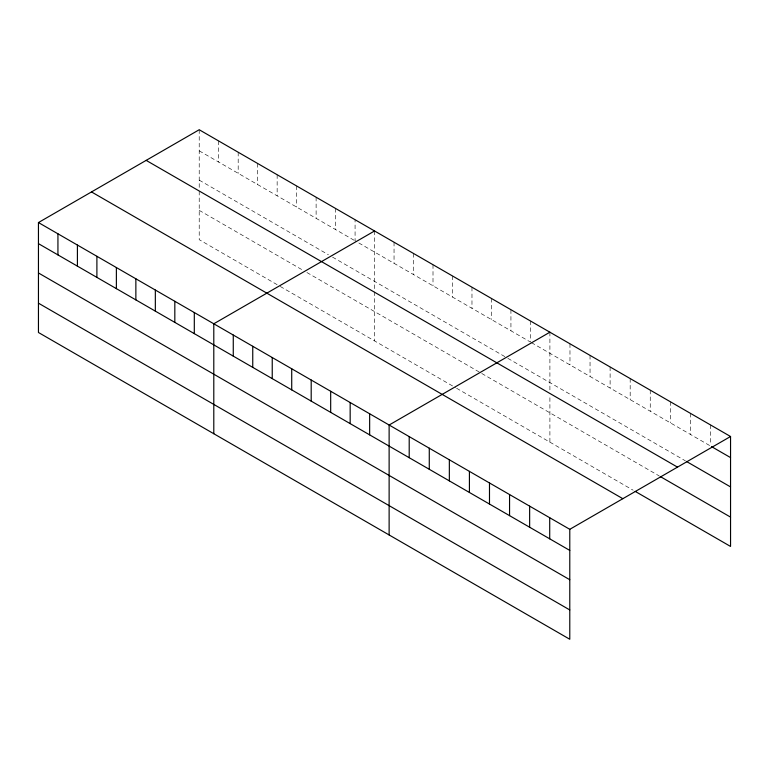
<?xml version="1.0" encoding="UTF-8"?>
<svg xmlns="http://www.w3.org/2000/svg" width="769" height="769" viewBox="0 0 769 769"><rect width="100%" height="100%" fill="white"/><g stroke="black" fill="none" stroke-linecap="round" stroke-linejoin="round"><path stroke-width="0.58" stroke-dasharray="3.85 2.88" d="M199.219 129.74L199.219 189.443M199.219 150.83L354.048 240.226M531.437 342.638L710.479 446.001M199.219 180.148L328.421 254.741M332.516 257.106L506.829 357.748M507.857 358.344L685.39 460.833M199.219 210.36L302.784 270.15M306.889 272.514L659.293 475.982M277.148 284.674L199.219 239.678L199.219 190.606M280.224 286.443L455.565 387.682M456.584 388.268L633.195 490.238M710.479 424.911L710.479 444.828M690.408 413.328L690.408 434.418M670.337 401.735L670.337 422.825M650.257 390.143L650.257 411.232M630.186 378.559L630.186 399.649M610.115 366.967L610.115 388.057M590.044 355.384L590.044 376.474M569.973 343.791L569.973 364.881M549.902 332.198L549.902 391.911M549.902 397.717L549.902 442.137M530.418 320.952L530.418 342.042L355.076 240.812L355.076 219.723M510.933 309.705L510.933 330.795M491.449 298.459L491.449 319.548M471.974 287.212L471.974 308.302M452.489 275.965L452.489 297.055M433.005 264.719L433.005 285.808M413.52 253.472L413.52 274.562M394.045 242.216L394.045 263.306M374.561 230.969L374.561 290.672M374.561 291.836L374.561 340.907M335.592 208.476L335.592 229.566M316.117 197.229L316.117 218.319M296.632 185.983L296.632 207.072M277.148 174.736L277.148 195.826M257.663 163.489L257.663 184.579M238.188 152.233L238.188 173.323M218.704 140.987L218.704 162.076"/><path stroke-width="1.15" d="M38.45 222.558L569.781 529.322L569.781 639.26L38.45 332.496L38.45 222.558L199.219 129.74L730.55 436.504L730.55 546.442L635.204 491.391M374.561 230.969L213.792 323.787L213.792 433.726M549.902 332.198L389.124 425.026L389.124 534.964M569.781 529.322L730.55 436.504M711.479 446.587L730.55 457.593M686.39 461.419L730.55 486.912M146.168 160.375L677.499 467.129M660.292 476.559L730.55 517.124M91.501 191.933L622.832 498.687M38.45 243.648L569.781 550.412M38.45 272.966L569.781 579.73M38.45 303.178L569.781 609.942M549.71 517.729L549.71 538.819M529.639 506.146L529.639 527.236M509.559 494.554L509.559 515.643M489.488 482.97L489.488 504.06M469.417 471.378L469.417 492.468M449.346 459.785L449.346 480.875M429.275 448.202L429.275 469.292M409.204 436.609L409.204 457.699M369.649 413.78L369.649 434.87M350.164 402.523L350.164 423.613M330.68 391.277L330.68 412.367M311.195 380.03L311.195 401.12M291.72 368.784L291.72 389.873M272.236 357.537L272.236 378.627M252.751 346.29L252.751 367.38M233.267 335.044L233.267 356.134M194.307 312.541L194.307 333.631M174.823 301.294L174.823 322.384M155.338 290.048L155.338 311.137M135.863 278.801L135.863 299.891M116.379 267.554L116.379 288.644M96.894 256.308L96.894 277.398M77.409 245.061L77.409 266.151M57.935 233.805L57.935 254.895"/></g></svg>
